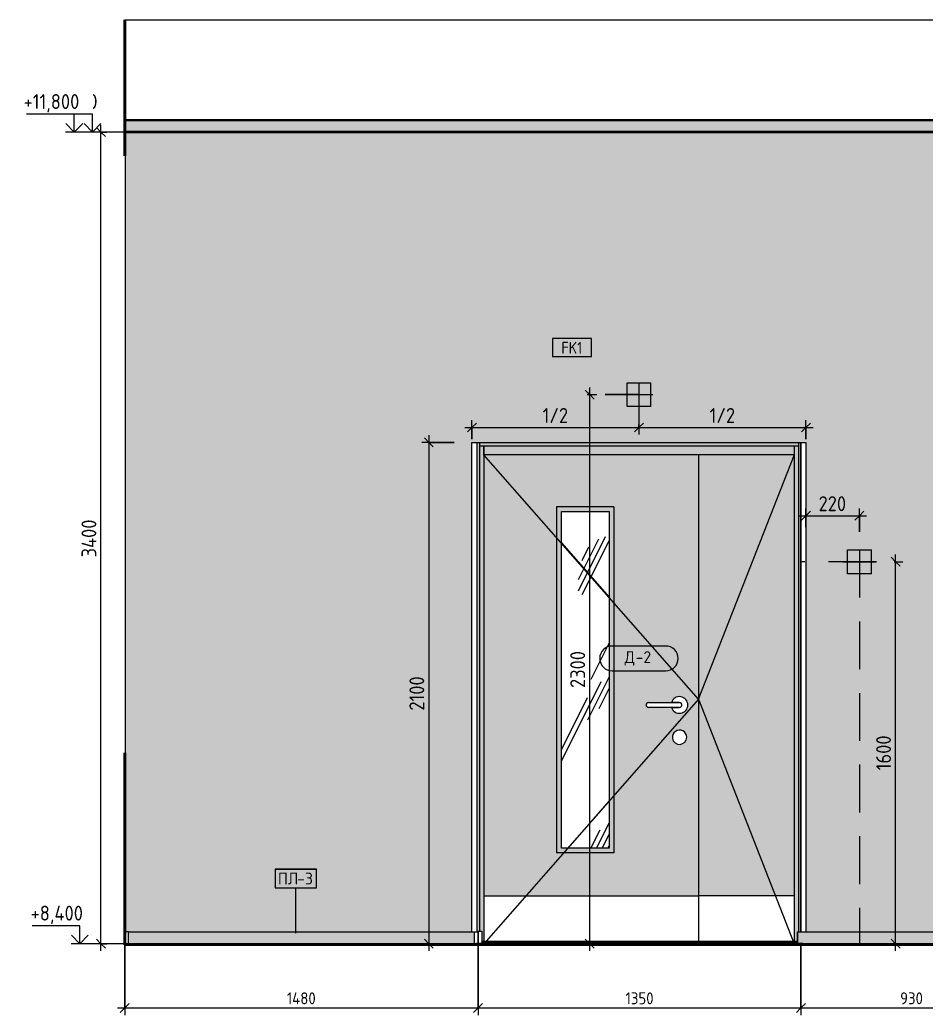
# Model space of a CAD drawing. Header units: millimetres. Extents: x 17333 to 113510, y -1987 to 15924.
# Drawn here: x 81214 to 85008, y 8101 to 12270 of the extents above; entities that cross this region are included whole.
import ezdxf

# ---------------------------------------------------------------- set-up
doc = ezdxf.new("R2010")
doc.units = ezdxf.units.MM
doc.linetypes.add('ADSK_Штрих_ш2 п1', pattern=[300, 200, -100])
for name, color, linetype, lineweight in [('A-ANNO-DIMS', 7, 'Continuous', 9), ('A-ANNO-DIMS-25', 7, 'Continuous', 9), ('A-DETL', 7, 'Continuous', 9), ('A-DETL-1', 7, 'ADSK_Штрих_ш2 п1', 9), ('A-DOOR', 7, 'Continuous', 9), ('A-DOOR-FRAM-1', 7, 'Continuous', 9), ('A-DOOR-IDEN', 7, 'Continuous', 9), ('A-FLOR', 7, 'Continuous', 9), ('A-GENM', 7, 'Continuous', 9), ('A-GENM-IDEN', 7, 'Continuous', 9), ('A-WALL', 7, 'Continuous', 9), ('A-WALL-IDEN', 7, 'Continuous', 9), ('A-WALL-PATT', 7, 'Continuous', 9), ('G-ANNO-DIMS', 7, 'Continuous', 9), ('G-ANNO-DIMS-1', 7, 'Continuous', 20), ('I-WALL', 7, 'Continuous', 9), ('Ограждение', 7, 'Continuous', 9), ('Поручни', 7, 'Continuous', 9)]:
    doc.layers.add(name, color=color, linetype=linetype, lineweight=lineweight)
for name, color, linetype, lineweight, true_color in [('A-CLNG-1', 7, 'Continuous', 9, 0x787878), ('A-CLNG-FNSH-1', 7, 'Continuous', 30, 0x3c3c3c), ('A-FLOR-1', 7, 'Continuous', 9, 0x787878), ('A-FLOR-FNSH-1', 7, 'Continuous', 30, 0x3c3c3c), ('A-WALL-5', 7, 'Continuous', 40, 0x3c3c3c), ('A-WALL-FNSH-3', 7, 'Continuous', 30, 0x3c3c3c), ('I-WALL-1', 7, 'Continuous', 9, 0x787878), ('Q-SPCQ-1', 9, 'Continuous', 9, 0x808080), ('Q-SPCQ-2', 7, 'Continuous', 9, 0x7f7f7f)]:
    doc.layers.add(name, color=color, linetype=linetype, lineweight=lineweight, true_color=true_color)
doc.styles.add('GOST Common_1', font='GOST_Common.ttf', dxfattribs={"width": 0.9, "height": 50})
doc.styles.add('GOST Common_2', font='GOST_Common.ttf', dxfattribs={"height": 50})
doc.styles.add('ISOCPEUR_2', font='isocpeur.ttf', dxfattribs={"width": 0.9, "height": 62.5})
doc.styles.add('ISOCPEUR_3', font='isocpeur.ttf', dxfattribs={"width": 0.9, "height": 50})
doc.dimstyles.new('ISO-2_0_0_9К_Средний_округл2_1', dxfattribs={"dimscale": 304.8, "dimtxt": 49.799059, "dimasz": 0.123031, "dimexe": 0.098425, "dimexo": 0, "dimgap": 0, "dimtad": 1, "dimdec": 0, "dimrnd": 10, "dimzin": 0, "dimdsep": 46, "dimtxsty": 'ISOCPEUR_3', "dimblk1": 'OBLIQUE', "dimblk2": 'OBLIQUE', "dimsah": 1, "dimcen": 0.09, "dimdle": 0.098425, "dimazin": 0, "dimtfac": 1, "dimtdec": 4, "dimtix": 1, "dimtmove": 0, "dimatfit": 3, "dimfxl": 1, "dimtvp": 1, "dimtolj": 1, "dimtzin": 0, "dimarcsym": 2})
doc.dimstyles.new('ISO-2_5_0_9К_БОЛЬШОЙ_1', dxfattribs={"dimscale": 304.8, "dimtxt": 62.248823, "dimasz": 0.123031, "dimexe": 0.098425, "dimexo": 0.246063, "dimgap": 0, "dimtad": 1, "dimdec": 0, "dimrnd": 10, "dimzin": 0, "dimdsep": 46, "dimtxsty": 'ISOCPEUR_2', "dimblk1": 'OBLIQUE', "dimblk2": 'OBLIQUE', "dimsah": 1, "dimcen": 0.09, "dimdle": 0.098425, "dimazin": 0, "dimtfac": 1, "dimtdec": 4, "dimtix": 1, "dimtmove": 0, "dimatfit": 3, "dimfxl": 1, "dimtvp": 1, "dimtolj": 1, "dimtzin": 0, "dimarcsym": 2})
pattern_1 = [(45, (96633.463, 0), (-14.25598, 14.25598), []), (45, (96647.719, 0), (-14.25598, 14.25598), [25.202, -5.04, 0.8382, -4.202])]

# ---------------------------------------------------------------- blocks, each defined once
blk = doc.blocks.new('110_Дверь_СКБ_2Ст - Д-2 1450x2100h_Лестничная клетка EIS60-31576737-Развертка 3_18-3')
at = {"layer": 'A-DOOR'}
h = blk.add_hatch(color=256, dxfattribs=at)
h.paths.add_polyline_path([(-13475, 8600), (-12575, 8600), (-12575, 10450), (-13475, 10450), (-13475, 8636.8)])
h.paths.add_polyline_path([(-12950, 8800), (-13150, 8800), (-13150, 10210), (-12950, 10210), (-12950, 8879.1)])
h.paths.add_polyline_path([(-12652.9, 9235.1), (-12660.3, 9235.5), (-12667.5, 9237.7), (-12674.6, 9242.4), (-12679, 9247), (-12682.7, 9253.5), (-12684.7, 9260.7), (-12684.7, 9268.8), (-12683, 9275.6), (-12679, 9282.8), (-12674.4, 9287.9), (-12668.1, 9292), (-12660.9, 9294.4), (-12653.4, 9295), (-12645.9, 9293.6), (-12639.1, 9290.4), (-12633.2, 9285.6), (-12628.7, 9279.5), (-12626, 9272.5), (-12625, 9265), (-12626, 9257.5), (-12628.7, 9250.6), (-12633, 9244.6), (-12638.8, 9239.8), (-12645.5, 9236.5), (-12650.8, 9235.5)])
h.paths.add_polyline_path([(-12654.5, 9365), (-12663.5, 9366), (-12671.9, 9369.3), (-12679.2, 9374.7), (-12684.9, 9381.7), (-12688.5, 9390), (-12785, 9390), (-12787.6, 9390.3), (-12790, 9391.3), (-12792.1, 9392.9), (-12793.7, 9395), (-12794.7, 9397.4), (-12795, 9400), (-12794.7, 9402.6), (-12793.7, 9405), (-12792.1, 9407.1), (-12790, 9408.7), (-12787.6, 9409.7), (-12785, 9410), (-12688.5, 9410), (-12684.9, 9418.3), (-12679.2, 9425.3), (-12671.9, 9430.7), (-12663.5, 9434), (-12654.5, 9435), (-12645.5, 9433.7), (-12637.2, 9430.1), (-12629.4, 9423.7), (-12624.6, 9417.3), (-12621.2, 9409), (-12620, 9400), (-12621.2, 9391), (-12624.6, 9382.7), (-12630.1, 9375.4), (-12637.2, 9369.9), (-12646.3, 9366.2), (-12652.4, 9365.3)])
blk.add_hatch(color=256, dxfattribs=at).paths.add_polyline_path([(-12546.5, 8600), (-12175, 8600), (-12175, 10450), (-12575, 10450), (-12575, 8600)])
h = blk.add_hatch(dxfattribs=at)
h.set_pattern_fill('FP_17', color=256, style=0, pattern_type=2)
h.set_pattern_definition([(63.435, (63.5, 31.75), (-255.583, 766.747), [317.5, -190.5, 317.5, -190.5, -403.903]), (63.435, (63.5, 31.75), (-255.583, 766.747), [-1016, 127, -276.903]), (63.435, (47.6, 47.6), (-255.583, 766.747), [254, -317.5, 190.5, -190.5, -467.403]), (63.435, (47.6, 47.6), (-255.583, 766.747), [-952.5, 222.25, -245.153]), (63.435, (47.6, 95.25), (-255.583, 766.747), [190.5, -381, 127, -190.5, -530.903]), (63.435, (47.6, 95.25), (-255.583, 766.747), [-889, 285.75, -245.153]), (63.435, (95.25, 47.6), (-255.583, 766.747), [190.5, -381, 158.75, -6404.65]), (63.435, (142.9, 95.25), (-255.583, 766.747), [95.25, -476.25, 63.5, -6499.9]), (63.435, (63.5, 174.6), (-255.583, 766.747), [63.5, -476.25, 63.5, -254, -562.653]), (63.435, (63.5, 174.6), (-255.583, 766.747), [-857.25, 158.75, -403.903]), (63.435, (349.25, 127), (-255.583, 766.747), [317.5, -476.25, 381, -251.503]), (63.435, (349.25, 79.4), (-255.583, 766.747), [444.5, -317.5, 476.25, -188.003]), (63.435, (381, 95.25), (-255.583, 766.747), [508, -254, 381, -276.903]), (63.435, (428.6, 142.9), (-255.583, 766.747), [317.5, -444.5, 254, -403.903]), (63.435, (381, 238.1), (-255.583, 766.747), [158.75, -635, 190.5, -435.653]), (63.435, (476.25, 190.5), (-255.583, 766.747), [127, -635, 127, -530.903])])
h.paths.add_polyline_path([(-13150, 8800), (-12950, 8800), (-12950, 10210), (-13150, 10210), (-13150, 8879.1)])
at = {"layer": 'A-DOOR-FRAM-1'}
for points in [[(-12325.2, 10485), (-12156, 10485), (-12156, 10500), (-13494, 10500), (-13494, 10485), (-12520.3, 10485)], [(-12325.2, 10450), (-12175, 10450), (-12175, 10485), (-13475, 10485), (-13475, 10450), (-12575, 10450)]]:
    blk.add_hatch(color=256, dxfattribs=at).paths.add_polyline_path(points)
h = blk.add_hatch(color=256, dxfattribs=at)
h.paths.add_polyline_path([(-13475, 8402), (-13475, 8404), (-13484.1, 8404), (-13484.1, 8402)])
h.paths.add_polyline_path([(-13475, 8410), (-13475, 10485), (-13494, 10485), (-13494, 8452), (-13484.1, 8452), (-13484.1, 8410)])
h = blk.add_hatch(color=256, dxfattribs=at)
h.paths.add_polyline_path([(-12175, 8402), (-12161, 8402), (-12161, 8404), (-12175, 8404), (-12175, 8403.4)])
h.paths.add_polyline_path([(-12175, 8410), (-12161, 8410), (-12161, 8450), (-12156, 8450), (-12156, 10485), (-12175, 10485), (-12175, 8450)])
at = {"layer": 'A-DOOR'}
for p, q in [((-12575, 10450), (-12575, 8600)), ((-12575, 10450), (-12575, 8600)), ((-12930, 10230), (-13170, 10230)), ((-13170, 10230), (-13170, 8780)), ((-12930, 10230), (-12930, 8780)), ((-13150, 8800), (-13150, 10210)), ((-13150, 10210), (-12950, 10210)), ((-12950, 10210), (-12950, 8800)), ((-13150, 10078.9), (-12950, 9851.4)), ((-12785, 9410), (-12655, 9410)), ((-12655, 9390), (-12785, 9390)), ((-12655, 9410), (-12688.5, 9410)), ((-12688.5, 9390), (-12655, 9390)), ((-12950, 8997.9), (-13123.8, 8800)), ((-12950, 8800), (-13150, 8800)), ((-12930, 8780), (-13170, 8780)), ((-13475, 8600), (-12575, 8600)), ((-12575, 8600), (-12575, 8410)), ((-12175, 8600), (-12575, 8600)), ((-12575, 8600), (-12575, 8410)), ((-12575, 8404), (-12575, 8402)), ((-12575, 8404), (-12575, 8402))]:
    blk.add_line(p, q, dxfattribs=at)
for centre, radius, start, end in [((-12655, 9400), 35, 0, 163.3985), ((-12785, 9400), 10, 90, 270), ((-12655, 9400), 35, 196.6015, 0), ((-12655, 9400), 10, 270, 90), ((-12655, 9400), 10, 270, 90), ((-12655, 9265), 30, 0, 188.1699), ((-12655, 9265), 30, 188.1699, 0)]:
    blk.add_arc(centre, radius, start, end, dxfattribs=at)
at = {"layer": 'A-DOOR-FRAM-1'}
for p, q in [((-13494, 10485), (-12156, 10485)), ((-13475, 10450), (-13475, 10485)), ((-13475, 10485), (-13475, 8410)), ((-12175, 10485), (-12175, 10450)), ((-12175, 10485), (-12175, 8410)), ((-13475, 10450), (-12175, 10450)), ((-13475, 8404), (-13475, 8402)), ((-12175, 8404), (-12175, 8402))]:
    blk.add_line(p, q, dxfattribs=at)
blk = doc.blocks.new('Плинтус - Плинтус темный _ст_школа_-32983337-Развертка 3_18-3')
at = {"layer": 'A-GENM'}
blk.add_hatch(color=256, dxfattribs=at).paths.add_polyline_path([(-11882.7, 8400), (-11235, 8400), (-11235, 8450), (-12161, 8450), (-12161, 8402), (-12138.5, 8402), (-12138.5, 8400), (-12103.9, 8400)])
for q in [(-11235, 8450), (-12161, 8402)]:
    blk.add_line((-12161, 8450), q, dxfattribs=at)
blk = doc.blocks.new('Плинтус - Плинтус темный _ст_школа_-32863816-Развертка 3_18-3')
at = {"layer": 'A-GENM'}
for p, q in [((-14964, 8450), (-14979, 8450)), ((-14979, 8450), (-14979, 8400)), ((-14964, 8400), (-14964, 8450)), ((-14979, 8400), (-14964, 8400))]:
    blk.add_line(p, q, dxfattribs=at)
blk = doc.blocks.new('Плинтус - Плинтус темный _ст_школа_-32983089-Развертка 3_18-3')
at = {"layer": 'A-GENM'}
blk.add_hatch(color=256, dxfattribs=at).paths.add_polyline_path([(-14964, 8400), (-13514.1, 8400), (-13514.1, 8450), (-14964, 8450), (-14964, 8405.9)])
for p, q in [((-14964, 8450), (-13514.1, 8450)), ((-13514.1, 8450), (-13499.1, 8450)), ((-13514.1, 8400), (-13514.1, 8450)), ((-13499.1, 8450), (-13499.1, 8402))]:
    blk.add_line(p, q, dxfattribs=at)
blk = doc.blocks.new('Проводная кнопка сброса GC-0421W1 - Кнопка выхода 2-29719815-Развертка 3_18-3')
at = {"layer": 'Q-SPCQ-2'}
blk.add_hatch(color=256, dxfattribs=at).paths.add_polyline_path([(-11950.8, 9950), (-11850.8, 9950), (-11850.8, 10050), (-11950.8, 10050)])
at = {"layer": 'Q-SPCQ-1'}
for p, q in [((-11950.8, 10050), (-11850.8, 10050)), ((-11950.8, 9950), (-11950.8, 10050)), ((-11850.8, 9950), (-11850.8, 10050)), ((-11970, 10000), (-11831, 10000)), ((-11831, 10000), (-11970, 10000)), ((-11851.2, 10000), (-11950.2, 10000)), ((-11949.6, 10000), (-11850.6, 10000)), ((-11940.7, 10000), (-11861.6, 10000)), ((-11861.6, 10000), (-11940.7, 10000)), ((-11850.8, 9950), (-11950.8, 9950))]:
    blk.add_line(p, q, dxfattribs=at)
blk = doc.blocks.new('оповещатель охранно-звуковойrfa - Сигнальная лампа-29719814-Развертка 3_18-3')
at = {"layer": 'Q-SPCQ-2'}
blk.add_hatch(color=256, dxfattribs=at).paths.add_polyline_path([(-12775, 10650), (-12775, 10750), (-12875, 10750), (-12875, 10650)])
at = {"layer": 'Q-SPCQ-1'}
for p, q in [((-12875, 10750), (-12775, 10750)), ((-12875, 10650), (-12875, 10750)), ((-12775, 10650), (-12775, 10750)), ((-12967.1, 10700), (-12825.4, 10700)), ((-12967.1, 10700), (-12825.4, 10700)), ((-12825.4, 10700), (-12967.1, 10700)), ((-12967.1, 10700), (-12825.4, 10700)), ((-12965.4, 10700), (-12826.4, 10700)), ((-12826.4, 10700), (-12965.4, 10700)), ((-12775, 10650), (-12875, 10650))]:
    blk.add_line(p, q, dxfattribs=at)
blk = doc.blocks.new('Ограждение - Ограждение-32974266-Развертка 3_18-3')
at = {"layer": 'Ограждение'}
blk.add_hatch(color=256, dxfattribs=at).paths.add_polyline_path([(-12214.6, 8404), (-12161, 8404), (-12161, 8410), (-13484.1, 8410), (-13484.1, 8404), (-12325.2, 8404)])
at = {"layer": 'Поручни'}
for p, q in [((-13484.1, 8410), (-12161, 8410)), ((-12161, 8404), (-13484.1, 8404))]:
    blk.add_line(p, q, dxfattribs=at)
blk = doc.blocks.new('Плинтус - Плинтус темный _ст_школа_-32983090-Развертка 3_18-3')
at = {"layer": 'A-GENM'}
for p, q in [((-13499.1, 8402), (-13499.1, 8452)), ((-13499.1, 8452), (-13484.1, 8452)), ((-13484.1, 8452), (-13484.1, 8402))]:
    blk.add_line(p, q, dxfattribs=at)
blk = doc.blocks.new('Плинтус - Плинтус темный _ст_школа_-32983338-Развертка 3_18-3')
at = {"layer": 'A-GENM'}
blk.add_line((-12161, 8402), (-12161, 8450), dxfattribs=at)
blk = doc.blocks.new('Ограждение - Ограждение-32989867-Развертка 3_18-3')
at = {"layer": 'Поручни'}
for p, q in [((-13484.1, 8410), (-12161, 8410)), ((-12161, 8404), (-13484.1, 8404))]:
    blk.add_line(p, q, dxfattribs=at)
blk = doc.blocks.new('Высотные отметки - Стрелка_Верх-17668718-Развертка 3_18-3')
at = {"layer": 'G-ANNO-DIMS'}
for p, q in [((-15115.4, 11875), (-15315.4, 11875)), ((-15115.4, 11800), (-15115.4, 11875)), ((-15077.5, 11800), (-15152.5, 11800))]:
    blk.add_line(p, q, dxfattribs=at)
at = {"layer": 'G-ANNO-DIMS-1'}
for q in [(-15150.7, 11835.4), (-15080, 11835.4)]:
    blk.add_line((-15115.4, 11800), q, dxfattribs=at)
blk = doc.blocks.new('DIMBLOCK34-Развертка 3_18-3')
at = {"layer": 'A-ANNO-DIMS-25'}
for p, q in [((81653.5, 8400), (81653.5, 8100.8)), ((81653.5, 8130.8), (81653.5, 8400)), ((83134.3, 8400), (83134.3, 8100.8)), ((83134.3, 8130.8), (83134.3, 8400)), ((81623.5, 8130.8), (83134.3, 8130.8))]:
    blk.add_line(p, q, dxfattribs=at)
at = {"layer": 'A-ANNO-DIMS-25', "lineweight": 20}
for p, q in [((81653.5, 8130.8), (81634.7, 8112.1)), ((81653.5, 8130.8), (81672.2, 8149.6)), ((83134.3, 8130.8), (83115.6, 8112.1)), ((83134.3, 8130.8), (83153.1, 8149.6))]:
    blk.add_line(p, q, dxfattribs=at)
at = {"layer": 'A-ANNO-DIMS-25', "color": 0, "insert": (82332.6, 8196.1), "char_height": 50, "width": 147.099, "attachment_point": 1, "line_spacing_factor": 1.149209, "style": 'ISOCPEUR_3'}
blk.add_mtext('1480', dxfattribs=at)
blk = doc.blocks.new('_Oblique')
at = {"color": 0, "linetype": 'ByBlock', "lineweight": -2}
blk.add_line((-0.5, -0.5), (0.5, 0.5), dxfattribs=at)
blk = doc.blocks.new('DIMBLOCK35-Развертка 3_18-3')
at = {"layer": 'A-ANNO-DIMS-25'}
for p, q in [((83134.3, 8400), (83134.3, 8100.8)), ((83134.3, 8130.8), (83134.3, 8400)), ((84487.5, 8400), (84487.5, 8100.8)), ((84487.5, 8130.8), (84487.5, 8400)), ((83134.3, 8130.8), (84487.5, 8130.8))]:
    blk.add_line(p, q, dxfattribs=at)
at = {"layer": 'A-ANNO-DIMS-25', "lineweight": 20}
for p, q in [((83134.3, 8130.8), (83115.6, 8112.1)), ((83134.3, 8130.8), (83153.1, 8149.6)), ((84487.5, 8130.8), (84468.7, 8112.1)), ((84487.5, 8130.8), (84506.2, 8149.6))]:
    blk.add_line(p, q, dxfattribs=at)
at = {"layer": 'A-ANNO-DIMS-25', "color": 0, "insert": (83752, 8196.1), "char_height": 50, "width": 141.353, "attachment_point": 1, "line_spacing_factor": 1.149209, "style": 'ISOCPEUR_3'}
blk.add_mtext('1350', dxfattribs=at)
blk = doc.blocks.new('DIMBLOCK36-Развертка 3_18-3')
at = {"layer": 'A-ANNO-DIMS-25'}
for p, q in [((84487.5, 8400), (84487.5, 8100.8)), ((84487.5, 8130.8), (84487.5, 8400)), ((85413.5, 8400), (85413.5, 8100.8)), ((85413.5, 8130.8), (85413.5, 8400)), ((84487.5, 8130.8), (85413.5, 8130.8))]:
    blk.add_line(p, q, dxfattribs=at)
at = {"layer": 'A-ANNO-DIMS-25', "lineweight": 20}
for p, q in [((84487.5, 8130.8), (84468.7, 8112.1)), ((84487.5, 8130.8), (84506.2, 8149.6)), ((85413.5, 8130.8), (85394.7, 8112.1)), ((85413.5, 8130.8), (85432.2, 8149.6))]:
    blk.add_line(p, q, dxfattribs=at)
at = {"layer": 'A-ANNO-DIMS-25', "color": 0, "insert": (84903.1, 8196.1), "char_height": 50, "width": 113.772, "attachment_point": 1, "line_spacing_factor": 1.149209, "style": 'ISOCPEUR_3'}
blk.add_mtext('930', dxfattribs=at)
blk = doc.blocks.new('М_стена_0001 - Типоразмер_без рамки-25382661-Развертка 3_18-3')
at = {"layer": 'A-WALL-IDEN'}
for p, q in [((-10868.5, 10935), (-11031.8, 10935)), ((-11031.8, 10935), (-11031.8, 10860)), ((-10868.5, 10860), (-10868.5, 10935)), ((-11031.8, 10860), (-10868.5, 10860))]:
    blk.add_line(p, q, dxfattribs=at)
blk = doc.blocks.new('М_двери - Типоразмер_рамка-25223575-Развертка 3_18-3')
at = {"layer": 'A-DOOR-IDEN'}
for p, q in [((-12712.6, 9647), (-12937.4, 9647)), ((-12937.4, 9543), (-12712.6, 9543))]:
    blk.add_line(p, q, dxfattribs=at)
for centre, start, end in [((-12937.4, 9595), 90, 270), ((-12712.6, 9595), 270, 90)]:
    blk.add_arc(centre, 52, start, end, dxfattribs=at)
blk = doc.blocks.new('DIMBLOCK40-Развертка 3_18-3')
at = {"layer": 'A-ANNO-DIMS-25'}
for p, q in [((83108.5, 10514), (83108.5, 10592.5)), ((83078.5, 10562.5), (83808.5, 10562.5)), ((83108.5, 10562.5), (83108.5, 10514)), ((83808.5, 10575), (83808.5, 10532.5)), ((83808.5, 10562.5), (83808.5, 10575))]:
    blk.add_line(p, q, dxfattribs=at)
at = {"layer": 'A-ANNO-DIMS-25', "lineweight": 20}
for p, q in [((83108.5, 10562.5), (83089.7, 10543.7)), ((83108.5, 10562.5), (83127.2, 10581.2)), ((83808.5, 10562.5), (83789.7, 10543.7)), ((83808.5, 10562.5), (83827.2, 10581.2))]:
    blk.add_line(p, q, dxfattribs=at)
at = {"layer": 'A-ANNO-DIMS-25', "color": 0, "insert": (83404.6, 10644.1), "char_height": 62.5, "width": 129.286, "attachment_point": 1, "line_spacing_factor": 1.149209, "style": 'ISOCPEUR_2'}
blk.add_mtext('1/2', dxfattribs=at)
blk = doc.blocks.new('DIMBLOCK41-Развертка 3_18-3')
at = {"layer": 'A-ANNO-DIMS-25'}
for p, q in [((84508.5, 10514), (84508.5, 10592.5)), ((83808.5, 10575), (83808.5, 10532.5)), ((83808.5, 10562.5), (83808.5, 10575)), ((83808.5, 10562.5), (84538.5, 10562.5)), ((84508.5, 10562.5), (84508.5, 10514))]:
    blk.add_line(p, q, dxfattribs=at)
at = {"layer": 'A-ANNO-DIMS-25', "lineweight": 20}
for p, q in [((83808.5, 10562.5), (83789.7, 10543.7)), ((83808.5, 10562.5), (83827.2, 10581.2)), ((84508.5, 10562.5), (84489.7, 10543.7)), ((84508.5, 10562.5), (84527.2, 10581.2))]:
    blk.add_line(p, q, dxfattribs=at)
at = {"layer": 'A-ANNO-DIMS-25', "color": 0, "insert": (84104.6, 10644.1), "char_height": 62.5, "width": 129.286, "attachment_point": 1, "line_spacing_factor": 1.149209, "style": 'ISOCPEUR_2'}
blk.add_mtext('1/2', dxfattribs=at)
blk = doc.blocks.new('DIMBLOCK42-Развертка 3_18-3')
at = {"layer": 'A-ANNO-DIMS-25'}
for p, q in [((84508.5, 10144.3), (84508.5, 10222.8)), ((84732.6, 10125), (84732.6, 10222.8)), ((84478.5, 10192.8), (84762.6, 10192.8)), ((84508.5, 10192.8), (84508.5, 10144.3)), ((84732.6, 10192.8), (84732.6, 10125))]:
    blk.add_line(p, q, dxfattribs=at)
at = {"layer": 'A-ANNO-DIMS-25', "lineweight": 20}
for p, q in [((84508.5, 10192.8), (84489.7, 10174)), ((84508.5, 10192.8), (84527.2, 10211.5)), ((84732.6, 10192.8), (84713.9, 10174)), ((84732.6, 10192.8), (84751.4, 10211.5))]:
    blk.add_line(p, q, dxfattribs=at)
at = {"layer": 'A-ANNO-DIMS-25', "color": 0, "insert": (84561.3, 10274.4), "char_height": 62.5, "width": 142.215, "attachment_point": 1, "line_spacing_factor": 1.149209, "style": 'ISOCPEUR_2'}
blk.add_mtext('220', dxfattribs=at)
blk = doc.blocks.new('DIMBLOCK43-Развертка 3_18-3')
at = {"layer": 'A-ANNO-DIMS-25', "lineweight": 20}
for p, q in [((84884.2, 10000), (84865.4, 10018.8)), ((84884.2, 10000), (84902.9, 9981.2)), ((84884.2, 8400), (84865.4, 8418.7)), ((84884.2, 8400), (84902.9, 8381.2))]:
    blk.add_line(p, q, dxfattribs=at)
at = {"layer": 'A-ANNO-DIMS-25'}
for p, q in [((84884.2, 8370), (84884.2, 10030)), ((84878.5, 10000), (84914.2, 10000)), ((84884.2, 10000), (84878.5, 10000)), ((84932.6, 8400), (84854.2, 8400)), ((84884.2, 8400), (84932.6, 8400))]:
    blk.add_line(p, q, dxfattribs=at)
at = {"layer": 'A-ANNO-DIMS-25', "color": 0, "insert": (84802.5, 9126.4), "char_height": 62.5, "width": 176.691, "attachment_point": 1, "rotation": 90, "line_spacing_factor": 1.149209, "style": 'ISOCPEUR_2'}
blk.add_mtext('1600', dxfattribs=at)
blk = doc.blocks.new('Mark Reiling - Mark Reiling-26174330-Развертка 3_18-3')
at = {"layer": 'A-GENM-IDEN'}
for p, q in [((-11040.7, 8712.8), (-11040.7, 8634)), ((-11040.7, 8712.8), (-10867.2, 8712.8)), ((-10867.2, 8712.8), (-11040.7, 8712.8)), ((-11040.7, 8712.8), (-11040.7, 8634)), ((-10867.2, 8634), (-10867.2, 8712.8)), ((-10867.2, 8634), (-10867.2, 8712.8)), ((-11040.7, 8634), (-10867.2, 8634)), ((-11040.7, 8634), (-10867.2, 8634))]:
    blk.add_line(p, q, dxfattribs=at)
blk = doc.blocks.new('DIMBLOCK52-Развертка 3_18-3')
at = {"layer": 'A-ANNO-DIMS-25', "lineweight": 20}
for p, q in [((82927.8, 10500), (82909.1, 10518.7)), ((82927.8, 10500), (82946.6, 10481.2)), ((82927.8, 8400), (82909.1, 8418.7)), ((82927.8, 8400), (82946.6, 8381.2))]:
    blk.add_line(p, q, dxfattribs=at)
at = {"layer": 'A-ANNO-DIMS-25'}
for p, q in [((82927.8, 10530), (82927.8, 8370)), ((83033.5, 10500), (82897.8, 10500)), ((82927.8, 10500), (83033.5, 10500)), ((82879.4, 8400), (82957.8, 8400)), ((82927.8, 8400), (82879.4, 8400))]:
    blk.add_line(p, q, dxfattribs=at)
at = {"layer": 'A-ANNO-DIMS-25', "color": 0, "insert": (82846.2, 9376.4), "char_height": 62.5, "width": 176.691, "attachment_point": 1, "rotation": 90, "line_spacing_factor": 1.149209, "style": 'ISOCPEUR_2'}
blk.add_mtext('2100', dxfattribs=at)
blk = doc.blocks.new('DIMBLOCK53-Развертка 3_18-3')
at = {"layer": 'A-ANNO-DIMS-25', "lineweight": 20}
for p, q in [((83602, 10700), (83583.3, 10718.8)), ((83602, 10700), (83620.8, 10681.2)), ((83602, 8400), (83583.3, 8418.7)), ((83602, 8400), (83620.8, 8381.2))]:
    blk.add_line(p, q, dxfattribs=at)
at = {"layer": 'A-ANNO-DIMS-25'}
for p, q in [((83602, 8370), (83602, 10730)), ((83591.4, 10700), (83632, 10700)), ((83602, 10700), (83591.4, 10700)), ((83650.5, 8400), (83572, 8400)), ((83602, 8400), (83650.5, 8400))]:
    blk.add_line(p, q, dxfattribs=at)
at = {"layer": 'A-ANNO-DIMS-25', "color": 0, "insert": (83520.4, 9471), "char_height": 62.5, "width": 189.619, "attachment_point": 1, "rotation": 90, "line_spacing_factor": 1.149209, "style": 'ISOCPEUR_2'}
blk.add_mtext('2300', dxfattribs=at)
blk = doc.blocks.new('DIMBLOCK54-Развертка 3_18-3')
at = {"layer": 'A-ANNO-DIMS-25'}
for p, q in [((81579.5, 11800), (81523.5, 11800)), ((81553.5, 8370), (81553.5, 11830)), ((81553.5, 11800), (81578.5, 11800)), ((81578.5, 8400), (81523.5, 8400)), ((81553.5, 8400), (81578.5, 8400))]:
    blk.add_line(p, q, dxfattribs=at)
at = {"layer": 'A-ANNO-DIMS-25', "lineweight": 20}
for p, q in [((81553.5, 11800), (81534.7, 11818.8)), ((81553.5, 11800), (81572.2, 11781.2)), ((81553.5, 8400), (81534.7, 8418.7)), ((81553.5, 8400), (81572.2, 8381.2))]:
    blk.add_line(p, q, dxfattribs=at)
at = {"layer": 'A-ANNO-DIMS-25', "color": 0, "insert": (81471.8, 10018), "char_height": 62.5, "width": 196.802, "attachment_point": 1, "rotation": 90, "line_spacing_factor": 1.149209, "style": 'ISOCPEUR_2'}
blk.add_mtext('3400', dxfattribs=at)

msp = doc.modelspace()

# ---------------------------------------------------------------- hatches: boundary and pattern name
at = {"layer": 'A-CLNG-1'}
msp.add_hatch(color=256, dxfattribs=at).paths.add_polyline_path([(81654.5, 11800), (88712.5, 11800), (88712.5, 11850), (81654.5, 11850)])
at = {"layer": 'A-FLOR'}
msp.add_hatch(color=256, dxfattribs=at).paths.add_polyline_path([(84418.9, 8400), (84494.9, 8400), (84494.9, 8402), (83124.9, 8402), (83124.9, 8400), (84308.3, 8400)])
at = {"layer": 'A-FLOR-1'}
h = msp.add_hatch(dxfattribs=at)
h.set_pattern_fill('FP_16', color=256, style=0, pattern_type=2)
h.set_pattern_definition([(45, (96633.463, 0), (-18.858538, 18.858538), [26.67, -4.445, 0.889, -4.445]), (45, (96633.463, 18.847), (-18.858538, 18.858538), []), (50, (96633.463, 0), (31.882273, -2.789042), [3.334, -36.671]), (355, (96633.463, 0), (-6.16744, 33.43476), [2.667, -29.337]), (100.451, (96636.12, -0.232), (25.71478, 30.64491), [2.833, -31.166]), (46.184, (96633.463, 8.89), (47.43861, -7.35742), [5.001, -55.007]), (96.636, (96637.416, 8.277), (41.54552, 43.30015), [4.25, -46.749]), (351.184, (96633.463, 8.89), (41.54594, 43.29915), [4, -44.005]), (21, (96637.908, 6.667), (26.53271, -17.896184), [3.334, -36.671]), (326, (96637.908, 6.667), (10.81533, 32.23273), [2.667, -29.337]), (71.451, (96640.12, 5.176), (37.3476, 14.33587), [2.833, -31.166]), (37.5, (96633.463, 0), (0.5409076, 14.797043), [0.8382, -28.143, 0.8382, -28.943, -29.448]), (37.5, (96633.463, 0), (0.5409076, 14.797043), [-58.763, 0.8382, -28.61]), (7.5, (96633.463, 0), (11.693745, 17.531323), [0.8382, -16.142, 0.8382, -27.476, -11.224]), (7.5, (96633.463, 0), (11.693745, 17.531323), [-45.295, 0.8382, -10.385]), (327.5, (96623.55, 0), (23.728552, -1.0023125), [0.8382, -10.274, 0.8382, -33.833, -46.006]), (327.5, (96623.55, 0), (23.728552, -1.0023125), [-45.783, 0.8382, -45.168]), (317.5, (96619.106, 0), (25.922812, 4.44989), [0.8382, -13.608, 0.8382, -22.187, -32.671]), (317.5, (96619.106, 0), (25.922812, 4.44989), [-37.471, 0.8382, -31.833])])
h.paths.add_polyline_path([(85433.5, 8394.6), (88733.5, 8394.6), (88733.5, 8395), (81653.1, 8395), (81653.1, 8394.6), (85193.3, 8394.6)])
at = {"layer": 'A-WALL'}
for points in [[(83134.3, 8450), (83134.3, 8452), (83139.5, 8452), (83139.5, 10500), (83129.5, 10500), (83129.5, 8450)], [(84477.5, 8450), (84487.5, 8450), (84487.5, 10500), (84477.5, 10500), (84477.5, 8500)]]:
    msp.add_hatch(color=256, dxfattribs=at).paths.add_polyline_path(points)
at = {"layer": 'A-WALL-PATT'}
h = msp.add_hatch(color=256, dxfattribs=at)
h.paths.add_polyline_path([(81654.5, 8450), (83108.5, 8450), (83108.5, 10500), (84508.5, 10500), (84508.5, 8450), (85412.5, 8450), (85412.5, 11800), (81654.5, 11800), (81654.5, 8564.2)])
h.paths.add_polyline_path([(84782.6, 9950), (84682.6, 9950), (84682.6, 10050), (84782.6, 10050)])
h.paths.add_polyline_path([(83858.5, 10650), (83758.5, 10650), (83758.5, 10750), (83858.5, 10750)])
at = {"layer": 'I-WALL-1'}
h = msp.add_hatch(dxfattribs=at)
h.set_pattern_fill('FP_18', color=256, style=0, pattern_type=2)
h.set_pattern_definition(pattern_1)
h.paths.add_polyline_path([(81653.1, 11700), (81653.5, 11700), (81653.5, 12270), (81653.1, 12270), (81653.1, 11700.3)])
h = msp.add_hatch(dxfattribs=at)
h.set_pattern_fill('FP_18', color=256, style=0, pattern_type=2)
h.set_pattern_definition(pattern_1)
h.paths.add_polyline_path([(81653.5, 8395), (81653.5, 9200), (81653.1, 9200), (81653.1, 8395)])

# ---------------------------------------------------------------- linework, layer by layer
at = {"layer": 'A-CLNG-FNSH-1'}
for p, q in [((88712.5, 11850), (81654.5, 11850)), ((81654.5, 11850), (81654.5, 11800)), ((88712.5, 11801), (81654.5, 11801)), ((81654.5, 11800), (88712.5, 11800))]:
    msp.add_line(p, q, dxfattribs=at)
at = {"layer": 'A-DETL'}
for q in [(83157.1, 10450), (84459.8, 10450), (83158.5, 8400), (84458.5, 8400)]:
    msp.add_line((84058.5, 9425), q, dxfattribs=at)
at = {"layer": 'A-DETL-1'}
for p, q in [((83808.5, 10750), (83808.5, 10500)), ((83666.4, 10700), (83946.4, 10700)), ((84732.6, 10050), (84732.6, 8400)), ((84803.5, 10000), (84487.5, 10000))]:
    msp.add_line(p, q, dxfattribs=at)
at = {"layer": 'A-FLOR'}
for p, q in [((81653.5, 12270), (88733.5, 12270)), ((81653.5, 8400), (81653.5, 8395)), ((88712.5, 8400), (81654.5, 8400)), ((83124.9, 8402), (84494.9, 8402)), ((83124.9, 8400), (83124.9, 8402)), ((84494.9, 8402), (84494.9, 8400))]:
    msp.add_line(p, q, dxfattribs=at)
at = {"layer": 'A-FLOR-FNSH-1'}
msp.add_line((88733.5, 8395), (81653.1, 8395), dxfattribs=at)
at = {"layer": 'A-GENM-IDEN'}
msp.add_line((82370.3, 8444.4), (82370.3, 8632.9), dxfattribs=at)
at = {"layer": 'A-WALL'}
for p, q in [((81653.5, 11700), (81653.5, 11800)), ((83139.5, 10500), (83139.5, 8452)), ((84477.5, 10500), (84477.5, 8450)), ((81653.5, 8400), (81653.5, 9200))]:
    msp.add_line(p, q, dxfattribs=at)
at = {"layer": 'A-WALL-5'}
for p, q in [((81653.5, 12270), (81653.1, 12270)), ((81653.5, 11700), (81653.5, 12270)), ((81653.1, 11700), (81653.5, 11700)), ((81653.5, 9200), (81653.1, 9200)), ((81653.5, 8394.6), (81653.5, 9200))]:
    msp.add_line(p, q, dxfattribs=at)
at = {"layer": 'A-WALL-FNSH-3'}
for p, q in [((81654.5, 11800), (81653.5, 11800)), ((81654.5, 11700), (81654.5, 11800)), ((81653.5, 11700), (81654.5, 11700)), ((81654.5, 9200), (81653.5, 9200)), ((81654.5, 8400), (81654.5, 9200)), ((81653.5, 8400), (81654.5, 8400))]:
    msp.add_line(p, q, dxfattribs=at)
at = {"layer": 'G-ANNO-DIMS'}
for p, q in [((81520.5, 11800), (81441.7, 11800)), ((81768, 11800), (81518.1, 11800)), ((81777.6, 11800), (81520.5, 11800)), ((81546.5, 8400), (81465.1, 8400)), ((81764.6, 8400), (81546.5, 8400))]:
    msp.add_line(p, q, dxfattribs=at)
at = {"layer": 'I-WALL'}
for p, q in [((81653.5, 11800), (81653.5, 12270)), ((81654.5, 11700), (81654.5, 9200)), ((83108.5, 8450), (83108.5, 10500)), ((83108.5, 10500), (84508.5, 10500)), ((83128.5, 10500), (83128.5, 8450)), ((83129.5, 10500), (83129.5, 8450)), ((84487.5, 8450), (84487.5, 10500)), ((84488.5, 8450), (84488.5, 10500)), ((84508.5, 10500), (84508.5, 8450)), ((81653.1, 8400), (81653.5, 8400))]:
    msp.add_line(p, q, dxfattribs=at)

# ---------------------------------------------------------------- block references
at = {"layer": 'A-DOOR'}
msp.add_blockref('110_Дверь_СКБ_2Ст - Д-2 1450x2100h_Лестничная клетка EIS60-31576737-Развертка 3_18-3', (96633.5, 0), dxfattribs=at)
at = {"layer": 'A-DOOR-IDEN'}
msp.add_blockref('М_двери - Типоразмер_рамка-25223575-Развертка 3_18-3', (96633.5, 0), dxfattribs=at)
at = {"layer": 'A-GENM'}
for name in ['Плинтус - Плинтус темный _ст_школа_-32863816-Развертка 3_18-3', 'Плинтус - Плинтус темный _ст_школа_-32983089-Развертка 3_18-3', 'Плинтус - Плинтус темный _ст_школа_-32983090-Развертка 3_18-3', 'Плинтус - Плинтус темный _ст_школа_-32983337-Развертка 3_18-3', 'Плинтус - Плинтус темный _ст_школа_-32983338-Развертка 3_18-3']:
    msp.add_blockref(name, (96633.5, 0), dxfattribs=at)
at = {"layer": 'A-GENM-IDEN'}
msp.add_blockref('Mark Reiling - Mark Reiling-26174330-Развертка 3_18-3', (93324.2, 0), dxfattribs=at)
at = {"layer": 'A-WALL-IDEN'}
msp.add_blockref('М_стена_0001 - Типоразмер_без рамки-25382661-Развертка 3_18-3', (94478.2, 0), dxfattribs=at)
at = {"layer": 'G-ANNO-DIMS'}
for p in [(96633.5, 0), (96580.5, -3400)]:
    msp.add_blockref('Высотные отметки - Стрелка_Верх-17668718-Развертка 3_18-3', p, dxfattribs=at)
at = {"layer": 'Q-SPCQ-1'}
for name in ['оповещатель охранно-звуковойrfa - Сигнальная лампа-29719814-Развертка 3_18-3', 'Проводная кнопка сброса GC-0421W1 - Кнопка выхода 2-29719815-Развертка 3_18-3']:
    msp.add_blockref(name, (96633.5, 0), dxfattribs=at)
at = {"layer": 'Поручни'}
for name in ['Ограждение - Ограждение-32974266-Развертка 3_18-3', 'Ограждение - Ограждение-32989867-Развертка 3_18-3']:
    msp.add_blockref(name, (96633.5, 0), dxfattribs=at)

# ---------------------------------------------------------------- texts
at = {"layer": 'A-DOOR-IDEN', "char_height": 50, "attachment_point": 1, "style": 'GOST Common_2'}
for s, insert, width in [('\\fGOST Common|b0|i0|c204|p34|;Д', (83748.3, 9625.3), 56.118), ('-2', (83794.6, 9625.3), 88.186)]:
    msp.add_mtext(s, dxfattribs=dict(at, insert=insert, width=width))
at = {"layer": 'A-GENM-IDEN', "char_height": 50, "attachment_point": 1, "style": 'GOST Common_2'}
for s, insert, width in [('ПЛ', (82295.1, 8697.8), 98.207), ('-3', (82376.1, 8697.8), 86.181)]:
    msp.add_mtext(s, dxfattribs=dict(at, insert=insert, width=width))
at = {"layer": 'A-WALL-IDEN', "insert": (83483.2, 10921.4), "char_height": 50, "width": 111.835, "attachment_point": 1, "style": 'GOST Common_1'}
msp.add_mtext('FK1', dxfattribs=at)

# ---------------------------------------------------------------- dimensions: what is measured, and where the dimension line sits
at = {"layer": 'A-ANNO-DIMS'}
for base, p1, p2, override, picture, middle in [((83602, 10700), (83575.5, 8400), (83666.4, 10700), {"dimpost": '<>', "dimfxl": 2301.794219}, 'DIMBLOCK53-Развертка 3_18-3', (83570.8, 9550)), ((82927.8, 8400), (83108.5, 10500), (82954.4, 8400), {"dimpost": '<>', "dimfxl": 2105.647229}, 'DIMBLOCK52-Развертка 3_18-3', (82896.6, 9450)), ((84884.2, 10000), (84857.6, 8400), (84803.5, 10000), {"dimpost": '<>', "dimfxl": 1600.917315}, 'DIMBLOCK43-Развертка 3_18-3', (84852.9, 9200))]:
    dim = msp.add_linear_dim(base=base, p1=p1, p2=p2, angle=90, dimstyle='ISO-2_5_0_9К_БОЛЬШОЙ_1', override=override, dxfattribs=at)
    dim.commit()
    dim.dimension.update_dxf_attribs({"geometry": picture, "text_midpoint": middle})
for base, p1, p2, picture, middle in [((83808.5, 10562.5), (83108.5, 10589), (83808.5, 10650), 'DIMBLOCK40-Развертка 3_18-3', (83458.5, 10593.7)), ((84508.5, 10562.5), (83808.5, 10650), (84508.5, 10589), 'DIMBLOCK41-Развертка 3_18-3', (84158.5, 10593.7))]:
    dim = msp.add_linear_dim(base=base, p1=p1, p2=p2, text='1/2', dimstyle='ISO-2_5_0_9К_БОЛЬШОЙ_1', override={"dimpost": '<>', "dimfxl": 702.654958}, dxfattribs=at)
    dim.commit()
    dim.dimension.update_dxf_attribs({"geometry": picture, "text_midpoint": middle})
for base, p1, p2, dimstyle, override, picture, middle in [((84732.6, 10192.8), (84508.5, 10219.3), (84732.6, 10050), 'ISO-2_5_0_9К_БОЛЬШОЙ_1', {"dimpost": '<>', "dimfxl": 280.911989}, 'DIMBLOCK42-Развертка 3_18-3', (84620.5, 10224)), ((83134.3, 8130.8), (81653.5, 8400), (83134.3, 8400), 'ISO-2_0_0_9К_Средний_округл2_1', {"dimpost": '<>', "dimfxl": 1480.876833}, 'DIMBLOCK34-Развертка 3_18-3', (82393.9, 8155.8)), ((84487.5, 8130.8), (83134.3, 8400), (84487.5, 8400), 'ISO-2_0_0_9К_Средний_округл2_1', {"dimpost": '<>', "dimfxl": 1353.123157}, 'DIMBLOCK35-Развертка 3_18-3', (83810.9, 8155.8)), ((85413.5, 8130.8), (84487.5, 8400), (85413.5, 8400), 'ISO-2_0_0_9К_Средний_округл2_1', {"dimpost": '<>', "dimfxl": 926}, 'DIMBLOCK36-Развертка 3_18-3', (84950.5, 8155.8))]:
    dim = msp.add_linear_dim(base=base, p1=p1, p2=p2, dimstyle=dimstyle, override=override, dxfattribs=at)
    dim.commit()
    dim.dimension.update_dxf_attribs({"geometry": picture, "text_midpoint": middle})

# ---------------------------------------------------------------- next in the draw order: texts
at = {"layer": 'G-ANNO-DIMS', "char_height": 62.5, "attachment_point": 1, "line_spacing_factor": 1.149209, "style": 'ISOCPEUR_2', "bg_fill": 3, "box_fill_scale": 1.25, "bg_fill_color": 256, "bg_fill_true_color": 13158600, "bg_fill_transparency": 0}
for s, insert, width in [('+11,800', (81305.8, 11959.2), 275.62), ('+8,400', (81258.7, 8559.2), 261.428)]:
    msp.add_mtext(s, dxfattribs=dict(at, insert=insert, width=width))

# ---------------------------------------------------------------- next in the draw order: block references
at = {"layer": 'G-ANNO-DIMS'}
msp.add_blockref('Высотные отметки - Стрелка_Верх-17668718-Развертка 3_18-3', (96557.1, 0), dxfattribs=at)

# ---------------------------------------------------------------- next in the draw order: dimensions: what is measured, and where the dimension line sits
at = {"layer": 'A-ANNO-DIMS'}
dim = msp.add_linear_dim(base=(81553.5, 11800), p1=(81653.5, 8400), p2=(81654.5, 11800), angle=90, dimstyle='ISO-2_5_0_9К_БОЛЬШОЙ_1', override={"dimpost": '<>', "dimfxl": 3400.000147}, dxfattribs=at)
dim.commit()
dim.dimension.update_dxf_attribs({"geometry": 'DIMBLOCK54-Развертка 3_18-3', "text_midpoint": (81522.2, 10100)})

# ---------------------------------------------------------------- next in the draw order: texts
at = {"layer": 'G-ANNO-DIMS', "insert": (81229.4, 11959.2), "char_height": 62.5, "width": 275.62, "attachment_point": 1, "line_spacing_factor": 1.149209, "style": 'ISOCPEUR_2', "bg_fill": 3, "box_fill_scale": 1.25, "bg_fill_color": 256, "bg_fill_true_color": 13158600, "bg_fill_transparency": 0}
msp.add_mtext('+11,800', dxfattribs=at)

doc.saveas('drawing.dxf')
